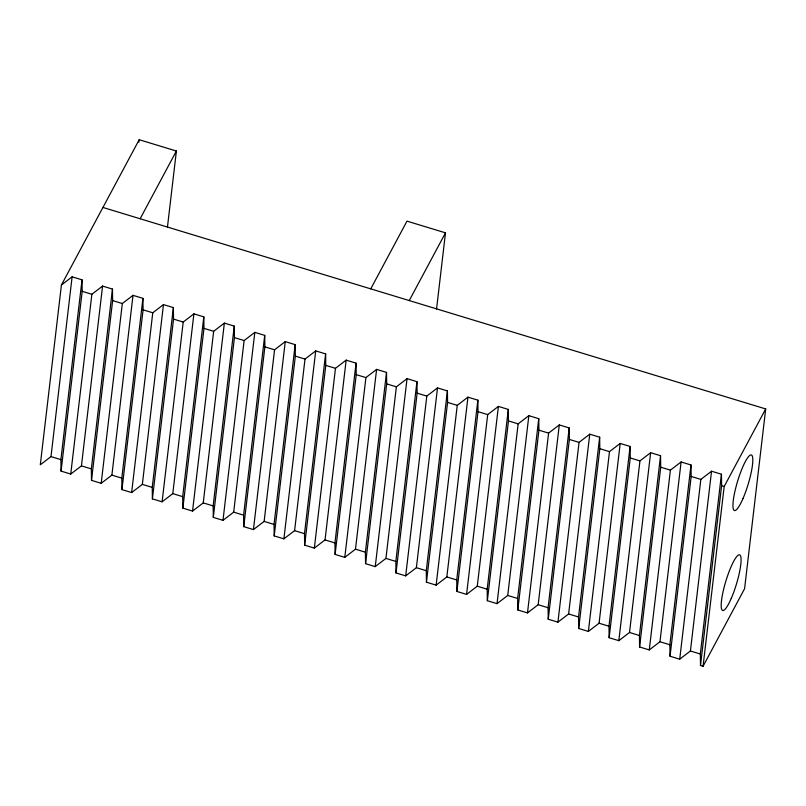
<?xml version="1.0" encoding="UTF-8"?>
<svg xmlns="http://www.w3.org/2000/svg" width="806" height="806" viewBox="0 0 806 806"><rect width="100%" height="100%" fill="white"/><g stroke="black" fill="none" stroke-linecap="round" stroke-linejoin="round"><path stroke-width="1.21" d="M167.446 227.191L176.393 151.024L139.196 139.72L61.417 285.012L40.3 464.8L50.99 456.609L72.117 276.821L82.021 279.833L82.182 291.329L61.065 471.107L70.747 474.049L81.446 465.868L102.564 286.08L112.467 289.092L112.639 300.578L91.511 480.366L101.193 483.308L111.893 475.117L133.01 295.339L142.924 298.351L143.085 309.836L121.958 489.625L131.64 492.567L142.34 484.376L163.467 304.597L173.371 307.6L173.532 319.095L152.415 498.884L162.097 501.826L172.786 493.635L193.903 313.846L203.817 316.859L203.978 328.354L182.861 508.133L192.543 511.075L203.243 502.894L224.36 323.105L234.264 326.118L234.435 337.603L213.308 517.392L222.99 520.333L233.69 512.153L254.817 332.364L264.721 335.377L264.872 346.862L243.755 526.65L253.437 529.592L264.136 521.401L285.253 341.623L295.167 344.636L295.328 356.121L274.211 535.909L283.893 538.851L294.593 530.66L315.71 350.882L325.614 353.884L325.775 365.38L304.658 545.158L314.34 548.11L325.04 539.919L346.157 360.131L356.061 363.143L356.222 374.639L335.105 554.417L344.787 557.359L355.486 549.178L376.604 369.39L386.517 372.402L386.679 383.888L365.561 563.676L375.243 566.618L385.933 558.427L407.05 378.649L416.954 381.661L417.125 393.147L396.008 572.935L405.69 575.877L416.39 567.686L437.507 387.908L447.411 390.92L447.572 402.406L426.455 582.194L436.137 585.136L446.836 576.945L467.954 397.156L477.867 400.169L478.018 411.665L456.901 591.443L466.583 594.395L477.273 586.204L498.4 406.415L508.304 409.428L508.465 420.913L487.348 600.702L497.03 603.644L507.73 595.463L528.847 415.674L538.751 418.687L538.922 430.172L517.795 609.961L527.487 612.903L538.176 604.712L559.293 424.933L569.207 427.946L569.368 439.431L548.241 619.22L557.923 622.161L568.623 613.971L589.75 434.182L599.654 437.195L599.815 448.69L578.698 628.478L588.38 631.42L599.07 623.229L620.197 443.441L630.101 446.453L630.262 457.949L609.145 637.727L618.827 640.669L629.526 632.488L650.644 452.7L660.547 455.712L660.718 467.198L639.591 646.986L649.273 649.928L659.973 641.747L681.1 461.959L691.004 464.971L691.165 476.457L670.038 656.245L679.72 659.187L690.42 650.996L711.547 471.218L721.451 474.22L721.612 485.716L700.495 665.504L703.064 666.28L744.583 588.712L765.7 408.934L102.936 207.444M61.065 471.107L60.903 459.622L82.021 279.833M70.747 474.049L91.864 294.271L102.564 286.08M91.511 480.366L91.35 468.88L112.467 289.092M138.904 142.219L139.196 139.72M101.193 483.308L122.321 303.53L133.01 295.339M121.958 489.625L121.807 478.129L142.924 298.351M131.64 492.567L152.767 312.778L163.467 304.597M152.415 498.884L152.243 487.388L173.371 307.6M162.097 501.826L183.214 322.037L193.903 313.846M182.861 508.133L182.7 496.647L203.817 316.859M192.543 511.075L213.661 331.296L224.36 323.105M213.308 517.392L213.147 505.906L234.264 326.118M222.99 520.333L244.117 340.555L254.817 332.364M243.755 526.65L243.593 515.165L264.721 335.377M253.437 529.592L274.564 349.804L285.253 341.623M274.211 535.909L274.04 524.414L295.167 344.636M283.893 538.851L305.011 359.063L315.71 350.882M304.658 545.158L304.497 533.673L325.614 353.884M314.34 548.11L335.467 368.322L346.157 360.131M335.105 554.417L334.943 542.932L356.061 363.143M344.787 557.359L365.904 377.581L376.604 369.39M365.561 563.676L365.39 552.191L386.517 372.402M375.243 566.618L396.361 386.84L407.05 378.649M396.008 572.935L395.837 561.439L416.954 381.661M436.55 309L445.496 232.843L406.99 221.136L370.74 288.86M405.69 575.877L426.807 396.089L437.507 387.908M426.455 582.194L426.293 570.698L447.411 390.92M436.137 585.136L457.254 405.347L467.954 397.156M456.901 591.443L456.74 579.957L477.867 400.169M466.583 594.395L487.701 414.606L498.4 406.415M487.348 600.702L487.187 589.216L508.304 409.428M497.03 603.644L518.147 423.865L528.847 415.674M517.795 609.961L517.633 598.465L538.751 418.687M527.487 612.903L548.604 433.114L559.293 424.933M548.241 619.22L548.09 607.724L569.207 427.946M557.923 622.161L579.051 442.373L589.75 434.182M578.698 628.478L578.537 616.983L599.654 437.195M588.38 631.42L609.497 451.632L620.197 443.441M609.145 637.727L608.983 626.242L630.101 446.453M618.827 640.669L639.944 460.891L650.644 452.7M639.591 646.986L639.43 635.501L660.547 455.712M649.273 649.928L670.401 470.15L681.1 461.959M670.038 656.245L669.877 644.75L691.004 464.971M679.72 659.187L700.847 479.399L711.547 471.218M700.495 665.504L700.323 654.009L721.451 474.22M703.064 666.28L724.181 486.492L765.7 408.934M140.143 218.758L176.393 151.024M409.247 300.567L445.496 232.843M61.417 285.012L72.117 276.821M82.182 291.329L91.864 294.271M112.639 300.578L122.321 303.53M143.085 309.836L152.767 312.778M173.532 319.095L183.214 322.037M203.978 328.354L213.661 331.296M234.435 337.603L244.117 340.555M264.872 346.862L274.564 349.804M295.328 356.121L305.011 359.063M325.775 365.38L335.467 368.322M356.222 374.639L365.904 377.581M386.679 383.888L396.361 386.84M417.125 393.147L426.807 396.089M447.572 402.406L457.254 405.347M478.018 411.665L487.701 414.606M508.465 420.913L518.147 423.865M538.922 430.172L548.604 433.114M569.368 439.431L579.051 442.373M599.815 448.69L609.497 451.632M630.262 457.949L639.944 460.891M660.718 467.198L670.401 470.15M691.165 476.457L700.847 479.399M721.612 485.716L724.181 486.492M50.99 456.609L60.903 459.622M81.446 465.868L91.35 468.88M111.893 475.117L121.807 478.129M142.34 484.376L152.243 487.388M172.786 493.635L182.7 496.647M203.243 502.894L213.147 505.906M233.69 512.153L243.593 515.165M264.136 521.401L274.04 524.414M294.593 530.66L304.497 533.673M325.04 539.919L334.943 542.932M355.486 549.178L365.39 552.191M385.933 558.427L395.837 561.439M416.39 567.686L426.293 570.698M446.836 576.945L456.74 579.957M477.273 586.204L487.187 589.216M507.73 595.463L517.633 598.465M538.176 604.712L548.09 607.724M568.623 613.971L578.537 616.983M599.07 623.229L608.983 626.242M629.526 632.488L639.43 635.501M659.973 641.747L669.877 644.75M690.42 650.996L700.323 654.009M742.961 498.592A29.036 5.491 -73.1 0 0 751.454 455.017A29.036 5.491 -73.1 0 0 734.226 494.632A29.036 5.491 -73.1 0 0 742.961 498.592M731.233 598.475A29.036 5.491 -73.1 0 0 739.717 554.901A29.036 5.491 -73.1 0 0 722.488 594.506A29.036 5.491 -73.1 0 0 731.233 598.475"/></g></svg>
